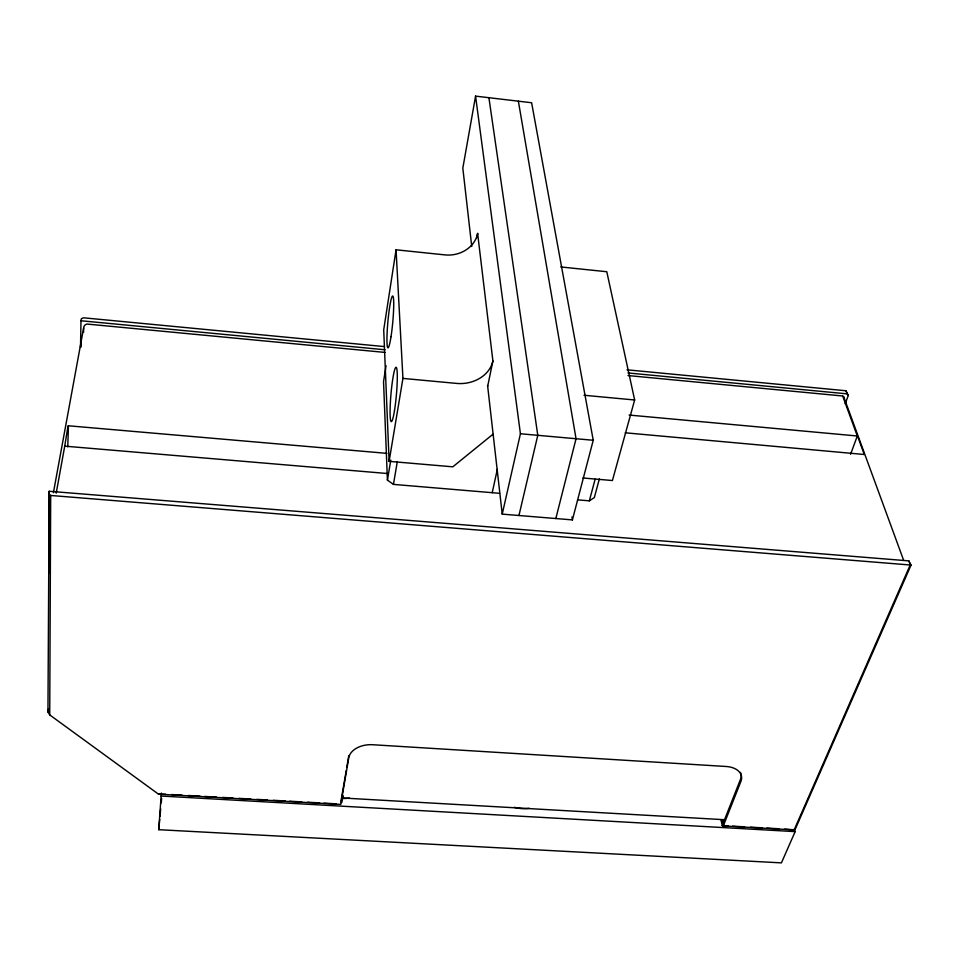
<?xml version="1.0" encoding="UTF-8"?>
<svg xmlns="http://www.w3.org/2000/svg" width="959" height="959" viewBox="0 0 959 959"><rect width="100%" height="100%" fill="white"/><g stroke="black" fill="none" stroke-linecap="round" stroke-linejoin="round"><path stroke-width="1.44" d="M723.29 825.939L740.923 781.381A20.894 13.306 -10.5 0 0 726.203 766.493L372.727 744.735A21.446 14.217 -2.1 0 0 348.788 757.73L340.781 804.421L158.499 794.16L49.724 714.911L47.95 711.986L49.185 491.272L908.832 560.883L911.05 565.067L795.49 828.624L794.148 829.931L723.29 825.939L722.223 825.567L721.048 820.053M48.885 573.218L49.185 491.272M49.724 714.911L50.683 495.467L48.705 493.861M67.777 446.846L68.425 425.784L386.849 453.355M80.508 347.422L80.988 320.75L81.359 318.712L83.553 317.801L384.343 346.583M80.856 347.05L81.047 336.609M83.577 332.282L83.661 327.81A5.646 4.483 12.7 0 1 86.909 324.046L385.038 352.421M794.424 828.732L795.155 831.621L781.429 862.872L158.762 829.691L161.34 793.057M158.762 829.691L159.721 819.286M159.997 816.313L160.692 808.869M161.244 802.923L161.651 798.463M487.675 386.297L492.902 360.92L477.63 233.433A28.854 24.886 -5.8 0 1 444.904 254.89L396.055 249.796L383.72 329.788L389.114 461.351L452.816 466.817L492.938 434.259M386.057 365.703L383.54 381.598L387.424 480.123L393.442 484.391L499.579 493.31M47.95 711.986L48.429 709.037M389.114 461.351L402.936 378.409L396.055 249.796M387.424 480.123L390.769 460.14M393.442 484.391L397.326 461.543M341.02 800.933L346.271 770.293M346.762 767.38L348.764 755.704M487.58 385.494L502.228 514.132L572.403 519.898L593.237 440.265L531.622 102.745L475.568 96.128L462.825 168.137L471.744 246.499M56.197 493.178L64.733 446.151L387.208 473.506M68.041 425.916L64.733 446.151M53.404 492.71L83.661 327.81M476.815 237.724L477.63 233.421M492.219 492.686L497.325 469.371M502.228 514.132L520.425 433.768L475.568 96.128M518.951 515.498L537.783 435.314L488.91 97.698M555.836 518.531L576.047 438.731L518.375 101.175M577.57 499.855L589.341 500.838L595.131 479.212M599.387 478.841L594.34 497.565L589.341 500.838M560.787 266.95L606.795 271.733L634.654 399.987L612.417 480.531L582.916 477.99M845.179 403.799L848.295 395.48L845.946 390.757L627.054 369.814M850.573 454.326L857.31 435.997L629.128 415.055M723.829 824.009L722.858 823.961L740.468 779.391A20.87 13.306 -10.6 0 0 740.48 772.427M794.148 829.931L910.283 564.791L908.832 560.883M158.499 794.16L165.727 794.232M342.375 797.984L724.884 819.729M340.769 802.383L341.812 802.443L342.974 795.682A10.549 0.923 -86.2 0 1 341.931 797.492M171.709 794.567L182.162 795.155M188.132 795.49L200.083 796.162M204.567 796.414L216.506 797.085M222.488 797.42L232.941 798.02M238.911 798.356L250.862 799.027M256.844 799.362L267.297 799.95M273.267 800.286L285.219 800.957M289.702 801.209L301.641 801.88M307.623 802.215L319.575 802.887M324.046 803.139L335.998 803.822M722.223 825.567L728.181 825.903M732.652 826.155L744.58 826.826M750.537 827.161L762.453 827.833M766.924 828.085L778.84 828.756M784.798 829.091L794.579 829.847M161.064 796.03L795.155 831.621M50.683 495.467L911.05 565.067M625.244 432.797L864.299 454.494L857.586 436.165M520.425 433.768L593.237 440.265M402.936 378.409L456.724 383.42A31.827 25.905 -5.7 0 0 492.902 360.92M583.995 395.264L634.654 399.987M80.988 320.75L385.038 349.771M627.989 372.955L847.097 393.861L848.295 395.48M628.025 375.556L842.673 395.995A5.286 3.944 -19.8 0 1 844.292 398.429M845.946 390.757L847.097 393.861M843.812 397.038L903.522 559.972M842.673 395.995L857.31 435.997M722.978 820.065L723.554 822.69M722.007 820.005L722.858 823.961M571.936 516.949L572.403 519.898M529.272 808.293A27.355 20.475 16.4 0 1 514.3 807.286M349.46 798.068A27.739 21.134 8.6 0 1 342.111 798.415M394.449 410.86A27.296 2.733 -85 0 0 396.379 367.501A27.296 2.733 -85 0 0 390.241 405.094A27.296 2.733 -85 0 0 394.449 410.86M391.02 336.657A25.977 2.445 -84.8 0 0 392.878 296.127A25.977 2.445 -84.8 0 0 387.112 332.953A25.977 2.445 -84.8 0 0 391.02 336.657"/></g></svg>
